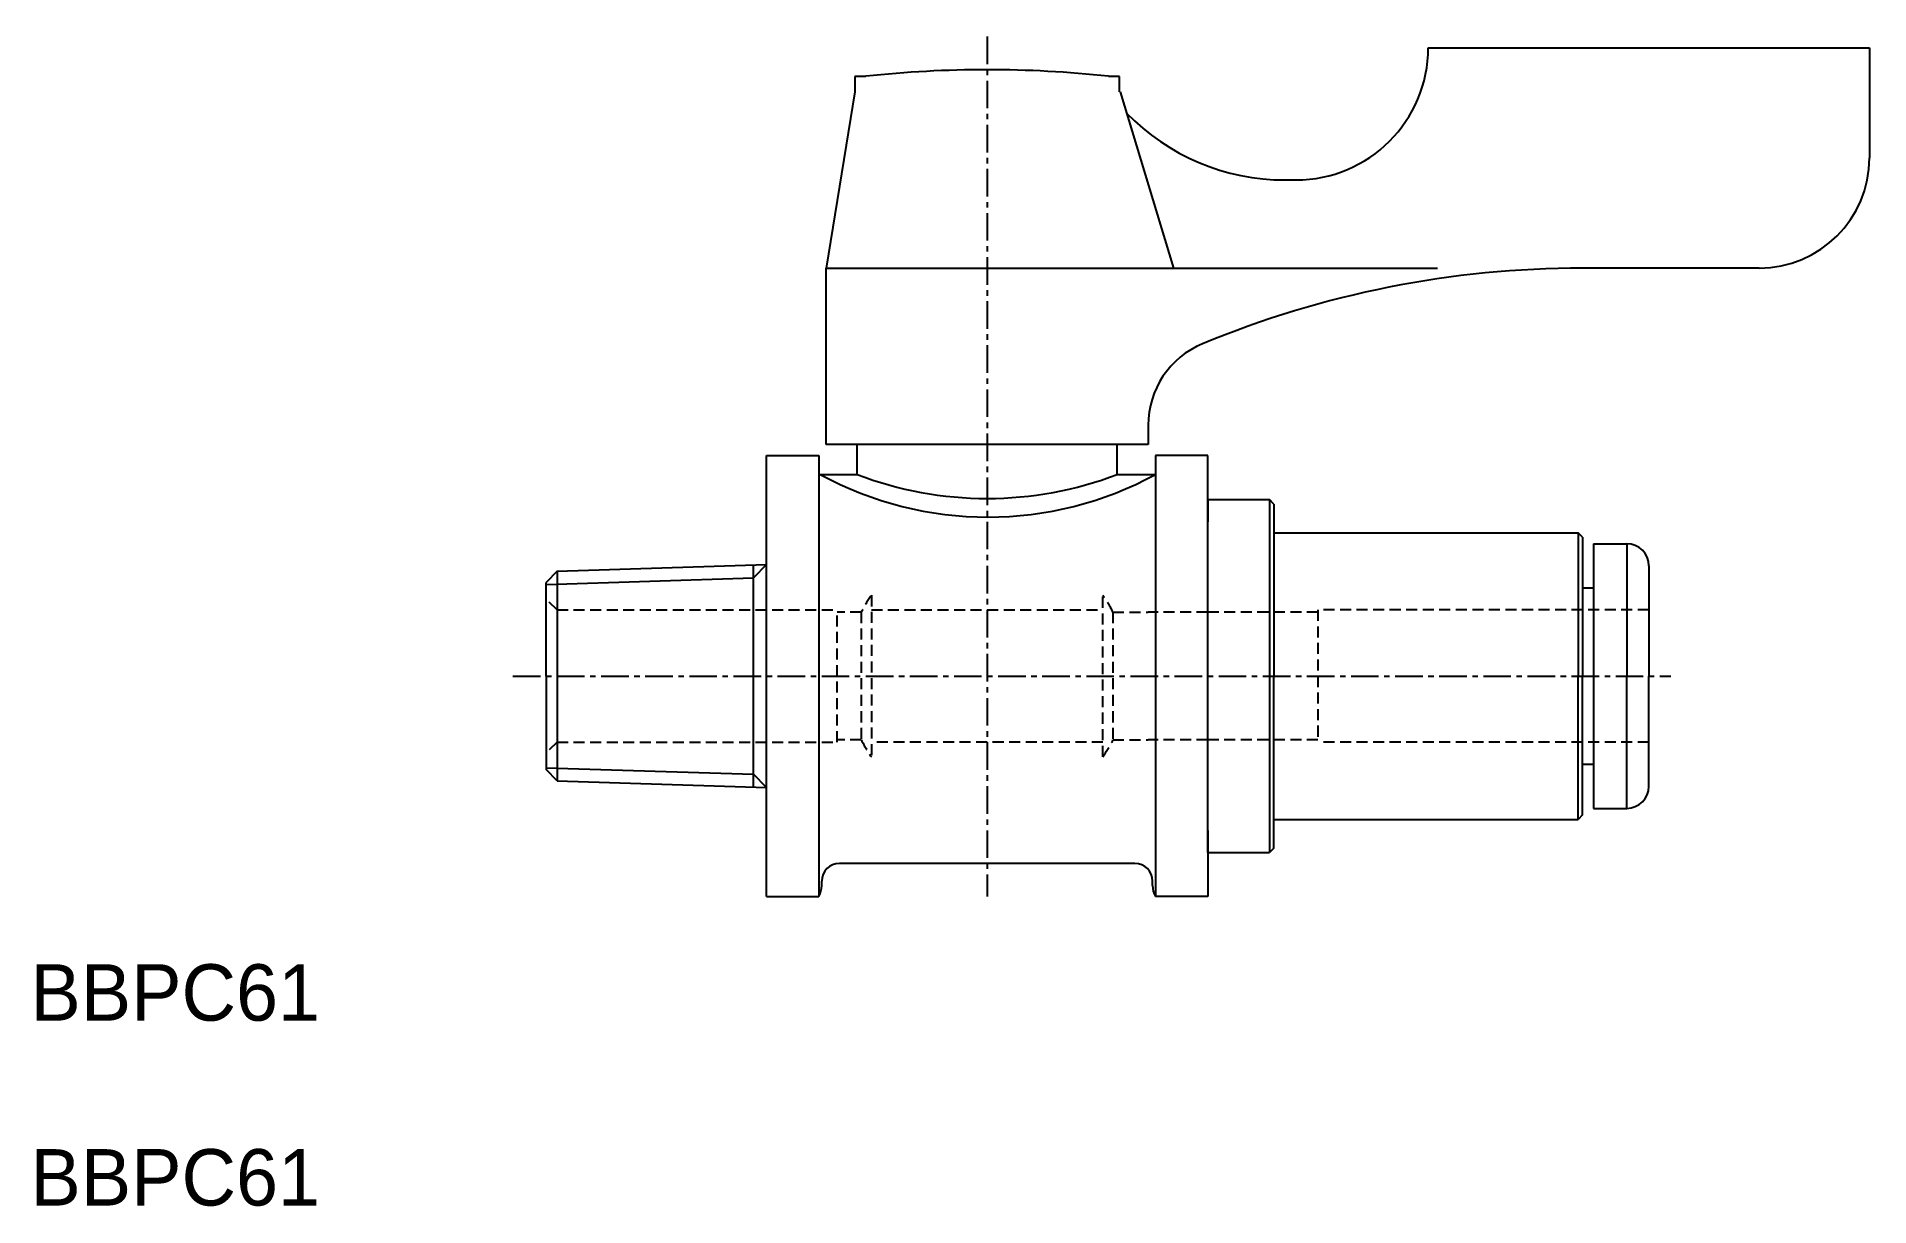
# Model space of a CAD drawing. Extents: x 295.4 to 378.5, y 304.4 to 357.5.
import ezdxf

# ---------------------------------------------------------------- set-up
doc = ezdxf.new("R2010")
doc.units = 0
doc.linetypes.add('CENTER', pattern=[2, 1.25, -0.25, 0.25, -0.25])
doc.linetypes.add('DASHED', pattern=[0.75, 0.5, -0.25])
doc.layers.get('0').update_dxf_attribs({"linetype": 'CONTINUOUS'})
doc.layers.add('CENTER', color=1, linetype='CENTER')

msp = doc.modelspace()

# ---------------------------------------------------------------- linework, layer by layer
at = {"color": 7, "linetype": 'CONTINUOUS'}
for p, q in [((358.545, 356.974), (378.545, 356.974)), ((358.545, 356.974), (358.545, 356.974)), ((378.545, 356.974), (378.545, 351.974)), ((332.545, 355.674), (332.545, 354.974)), ((333.045, 355.674), (332.545, 355.674)), ((344.545, 355.674), (344.045, 355.674)), ((344.545, 354.974), (344.545, 355.674)), ((332.545, 354.974), (331.245, 346.974)), ((344.578, 354.974), (347.002, 346.974)), ((352.045, 350.974), (352.545, 350.974)), ((331.245, 338.974), (331.245, 346.974)), ((331.245, 346.974), (358.958, 346.974)), ((373.545, 346.974), (365.545, 346.974)), ((345.845, 339.849), (345.845, 338.974)), ((328.545, 318.474), (328.545, 338.474)), ((328.545, 338.474), (330.911, 338.474)), ((330.911, 338.474), (330.911, 318.474)), ((345.845, 338.974), (331.245, 338.974)), ((332.645, 337.621), (332.645, 338.974)), ((344.445, 337.621), (344.445, 338.974)), ((348.545, 338.474), (346.179, 338.474)), ((346.179, 338.474), (346.179, 318.474)), ((348.545, 335.474), (348.545, 338.474)), ((330.981, 337.621), (332.645, 337.621)), ((344.445, 337.621), (346.179, 337.621)), ((348.545, 336.474), (351.345, 336.474)), ((348.545, 336.474), (348.545, 335.474)), ((348.545, 336.474), (348.545, 335.474)), ((351.345, 336.474), (351.345, 320.474)), ((351.545, 336.274), (351.345, 336.474)), ((351.545, 336.274), (351.545, 328.474)), ((348.545, 321.474), (348.545, 335.474)), ((351.545, 334.974), (365.345, 334.974)), ((365.345, 334.974), (365.345, 328.474)), ((365.545, 334.774), (365.345, 334.974)), ((365.545, 334.774), (365.545, 328.474)), ((366.045, 334.474), (366.045, 322.474)), ((366.045, 334.474), (367.545, 334.474)), ((367.545, 334.474), (367.545, 328.474)), ((319.045, 333.23), (318.545, 332.714)), ((319.045, 333.23), (328.545, 333.527)), ((319.045, 333.23), (319.045, 323.719)), ((327.945, 323.441), (327.945, 333.508)), ((368.545, 333.474), (368.545, 328.474)), ((318.545, 328.474), (318.545, 332.714)), ((365.545, 332.474), (366.045, 332.474)), ((318.545, 328.474), (318.545, 324.234)), ((351.545, 320.674), (351.545, 328.474)), ((365.345, 321.974), (365.345, 328.474)), ((365.545, 322.174), (365.545, 328.474)), ((367.545, 322.474), (367.545, 328.474)), ((368.545, 323.474), (368.545, 328.474)), ((319.045, 323.719), (318.545, 324.234)), ((365.545, 324.474), (366.045, 324.474)), ((319.045, 323.719), (328.545, 323.422)), ((366.045, 322.474), (367.545, 322.474)), ((351.545, 321.974), (365.345, 321.974)), ((365.545, 322.174), (365.345, 321.974)), ((348.545, 321.474), (348.545, 318.474)), ((348.545, 320.474), (348.545, 321.474)), ((348.545, 320.474), (348.545, 321.474)), ((345.245, 319.974), (331.845, 319.974)), ((348.545, 320.474), (351.345, 320.474)), ((351.545, 320.674), (351.345, 320.474)), ((331.045, 318.974), (331.045, 319.174)), ((346.045, 318.974), (346.045, 319.174)), ((328.545, 318.474), (330.911, 318.474)), ((348.545, 318.474), (346.179, 318.474))]:
    msp.add_line(p, q, dxfattribs=at)
at = {"color": 3, "linetype": 'CONTINUOUS'}
for p, q in [((328.545, 333.527), (327.945, 332.927)), ((318.545, 332.633), (327.945, 332.927)), ((318.545, 324.315), (327.945, 324.022)), ((328.545, 323.422), (327.945, 324.022))]:
    msp.add_line(p, q, dxfattribs=at)
at = {"color": 3, "linetype": 'DASHED'}
for p, q in [((319.045, 331.474), (318.545, 331.974)), ((333.295, 332.135), (333.295, 324.814)), ((343.795, 324.814), (343.795, 332.135)), ((319.045, 331.474), (331.745, 331.474)), ((319.045, 331.474), (319.045, 325.474)), ((331.745, 325.474), (331.745, 331.474)), ((332.84, 331.374), (331.745, 331.374)), ((332.84, 331.374), (332.84, 325.574)), ((333.295, 331.474), (343.795, 331.474)), ((344.25, 331.374), (344.25, 325.574)), ((344.25, 331.374), (345.845, 331.374)), ((348.545, 331.374), (345.845, 331.374)), ((353.545, 331.374), (348.545, 331.374)), ((353.545, 331.474), (353.545, 325.474)), ((368.545, 331.474), (353.545, 331.474)), ((319.045, 325.474), (318.545, 324.974)), ((319.045, 325.474), (331.745, 325.474)), ((332.84, 325.574), (331.745, 325.574)), ((343.795, 325.474), (333.295, 325.474)), ((344.25, 325.574), (345.845, 325.574)), ((348.545, 325.574), (345.845, 325.574)), ((353.545, 325.574), (348.545, 325.574)), ((368.545, 325.474), (353.545, 325.474))]:
    msp.add_line(p, q, dxfattribs=at)
at = {"color": 7, "linetype": 'CONTINUOUS'}
for centre, radius, start, end in [((352.545, 356.974), 6, 270, 0), ((338.545, 305.408), 50.567, 83.75574, 96.24426), ((352.045, 360.974), 10, 224.16194, 270), ((373.545, 351.974), 5, 270, 0), ((365.545, 301.974), 45, 90, 112.5151), ((349.845, 339.849), 4, 112.5151, 180), ((338.58, 351.541), 15.859, 241.36939, 298.63061), ((338.545, 352.975), 16.448, 248.97945, 291.02055), ((367.545, 333.474), 1, 0, 90), ((367.545, 323.474), 1, 270, 0), ((331.845, 319.174), 0.8, 90, 180), ((345.245, 319.174), 0.8, 0, 90), ((330.045, 318.974), 1, 330, 0), ((347.045, 318.974), 1, 180, 210)]:
    msp.add_arc(centre, radius, start, end, dxfattribs=at)
at = {"color": 3, "linetype": 'DASHED'}
for start, end in [(145.11609, 153.05564), (26.94436, 34.88391), (206.94436, 214.88391), (325.11609, 333.05564)]:
    msp.add_arc((338.545, 328.474), 6.4, start, end, dxfattribs=at)
at = {"layer": 'CENTER', "color": 1, "linetype": 'CENTER'}
for p, q in [((338.545, 357.474), (338.545, 318.474)), ((317.045, 328.474), (369.545, 328.474))]:
    msp.add_line(p, q, dxfattribs=at)

# ---------------------------------------------------------------- texts
at = {"color": 7, "linetype": 'CONTINUOUS'}
for p in [(295.169, 312.843), (295.169, 304.458)]:
    msp.add_text('BBPC61', height=2.5597, dxfattribs=at).set_placement(p)

doc.saveas('drawing.dxf')
